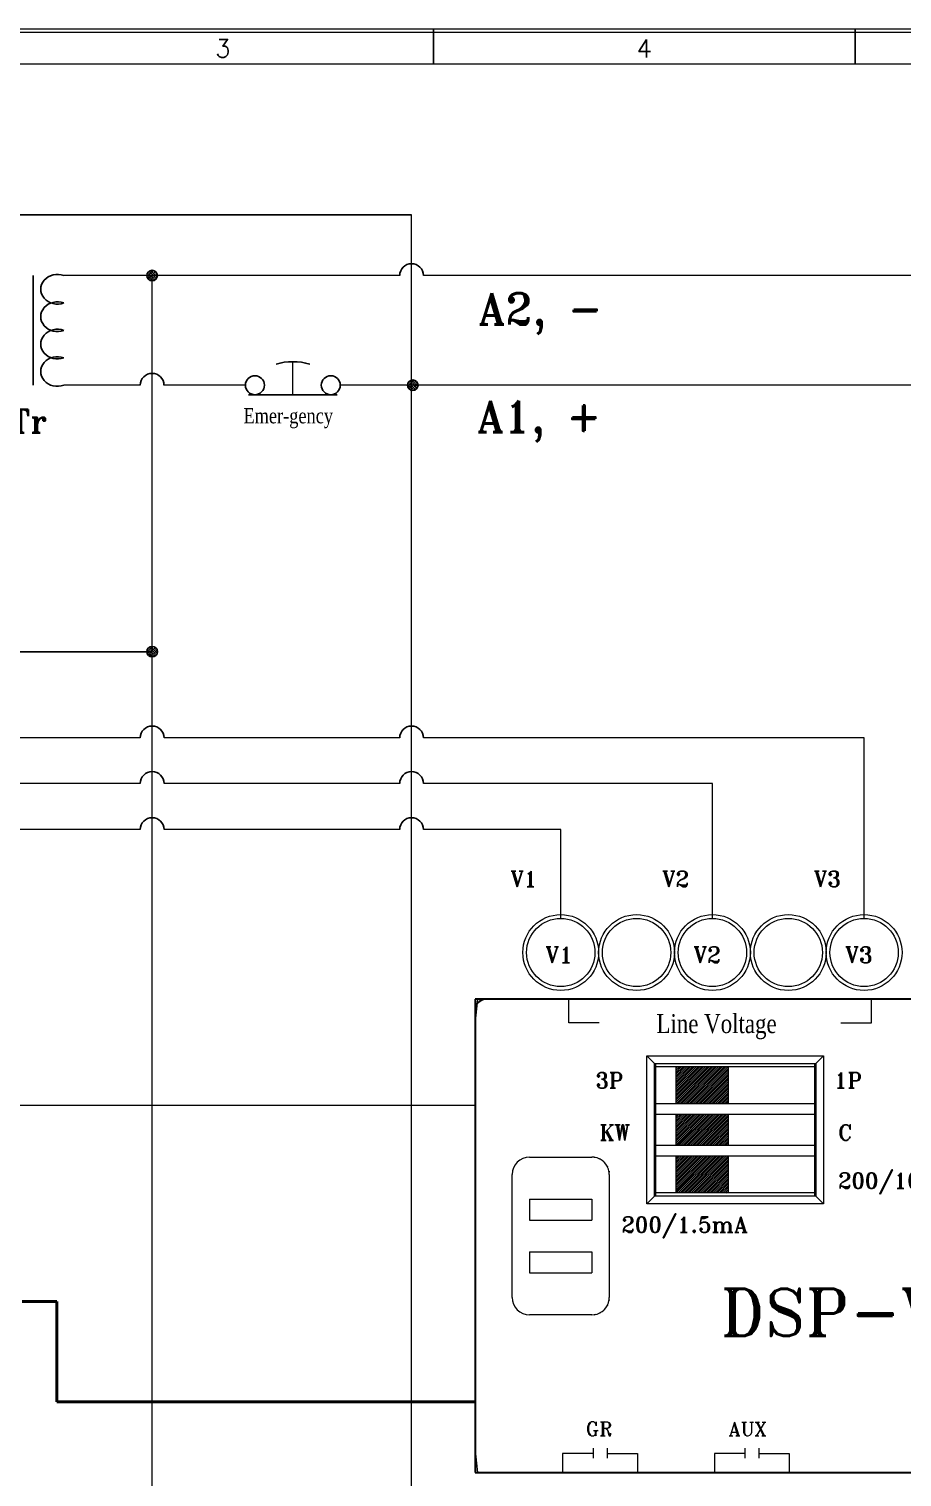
# Model space of a CAD drawing. Header units: millimetres. Extents: x 54 to 1685, y 68 to 1015.
# Drawn here: x 155.4 to 238.3, y 220.2 to 357.7 of the extents above; entities that cross this region are included whole.
import ezdxf
from ezdxf.enums import TextEntityAlignment as Align

# ---------------------------------------------------------------- set-up
doc = ezdxf.new("R2010")
doc.units = ezdxf.units.MM
for name, color, linetype in [('20', 2, 'Continuous'), ('30', 3, 'Continuous'), ('70', 7, 'Continuous')]:
    doc.layers.add(name, color=color, linetype=linetype)
doc.styles.add('SIMPLEX', font='SIMPLEX.shx', dxfattribs={"bigfont": 'HBRDS.shx'})
doc.styles.add('SS', font='batang.ttc', dxfattribs={"width": 0.8})
doc.styles.add('STYLE2', font='romant.shx')

msp = doc.modelspace()

# ---------------------------------------------------------------- hatches: boundary and pattern name
at = {"layer": '70'}
h = msp.add_hatch(dxfattribs=at)
h.set_pattern_fill('ANSI33', color=256, style=0)
h.set_pattern_definition([(45, (972.90009, 61.81868), (-0.176776695, 0.176776695), []), (45, (973.07686, 61.81868), (-0.176776695, 0.176776695), [0.125, -0.0625])])
h.paths.add_polyline_path([(167.092, 334.782, 0.4142136), (166.592, 334.282, 0.4142136), (167.092, 333.782)])
h.paths.add_polyline_path([(167.092, 334.782), (167.092, 334.282), (167.592, 334.282, 0.4142136)])
h.paths.add_polyline_path([(167.592, 334.282), (167.092, 334.282), (167.092, 333.782, 0.4142136)])
h = msp.add_hatch(dxfattribs=at)
h.set_pattern_fill('ANSI33', color=256, style=0)
h.set_pattern_definition([(45, (997.6354, 51.4112), (-0.176776695, 0.176776695), []), (45, (997.8122, 51.4112), (-0.176776695, 0.176776695), [0.125, -0.0625])])
h.paths.add_polyline_path([(191.828, 324.375, 0.4142136), (191.328, 323.875, 0.4142136), (191.828, 323.375)])
h.paths.add_polyline_path([(191.828, 324.375), (191.828, 323.875), (192.328, 323.875, 0.4142136)])
h.paths.add_polyline_path([(192.328, 323.875), (191.828, 323.875), (191.828, 323.375, 0.4142136)])
h = msp.add_hatch(dxfattribs=at)
h.set_pattern_fill('ANSI33', color=256, style=0)
h.set_pattern_definition([(45, (972.90052, 26.12054), (-0.176776695, 0.176776695), []), (45, (973.0773, 26.12054), (-0.176776695, 0.176776695), [0.125, -0.0625])])
h.paths.add_polyline_path([(167.093, 299.084, 0.4142136), (166.593, 298.584, 0.4142136), (167.093, 298.084)])
h.paths.add_polyline_path([(167.093, 299.084), (167.093, 298.584), (167.593, 298.584, 0.4142136)])
h.paths.add_polyline_path([(167.593, 298.584), (167.093, 298.584), (167.093, 298.084, 0.4142136)])
at = {"layer": '70', "lineweight": 15}
h = msp.add_hatch(dxfattribs=at)
h.set_pattern_fill('ANSI31', color=256, style=0)
h.set_pattern_definition([(45, (-2936.16763, 12572.76812), (-0.0883883476, 0.0883883476), [])])
h.paths.add_polyline_path([(221.795, 259.203), (216.795, 259.203), (216.795, 255.703), (221.795, 255.703)])
h.paths.add_polyline_path([(221.795, 254.703), (216.795, 254.703), (216.795, 251.707), (221.795, 251.707)])
h.paths.add_polyline_path([(221.795, 250.707), (216.795, 250.707), (216.795, 247.207), (221.795, 247.207)])

# ---------------------------------------------------------------- linework, layer by layer
for p, q in [((121.527, 340.058), (191.717, 340.058)), ((121.527, 298.584), (167.093, 298.584))]:
    msp.add_line(p, q)
at = {"color": 7}
msp.add_line((155.79, 334.282), (155.79, 323.875), dxfattribs=at)
at = {"color": 0, "lineweight": 15}
for p, q in [((190.592, 334.282), (158.708, 334.282)), ((342.642, 334.282), (192.842, 334.282)), ((163.672, 323.875), (158.708, 323.875)), ((165.967, 323.875), (163.672, 323.875)), ((175.949, 323.875), (168.217, 323.875)), ((263.46, 323.875), (184.949, 323.875)), ((165.968, 290.404), (147.025, 290.404)), ((189.071, 290.404), (168.218, 290.404)), ((190.593, 290.404), (189.071, 290.404)), ((234.666, 290.404), (192.843, 290.404)), ((165.968, 286.073), (147.025, 286.073)), ((189.071, 286.073), (168.218, 286.073)), ((190.593, 286.073), (189.071, 286.073)), ((220.268, 286.073), (192.843, 286.073)), ((165.968, 281.698), (147.025, 281.698)), ((189.071, 281.698), (168.218, 281.698)), ((190.593, 281.698), (189.071, 281.698)), ((205.868, 281.698), (192.843, 281.698))]:
    msp.add_line(p, q, dxfattribs=at)
at = {"color": 1, "linetype": 'ByBlock'}
msp.add_line((176.249, 322.961), (184.649, 322.961), dxfattribs=at)
at = {"color": 7, "lineweight": 30}
for p, q in [((350.777, 265.587), (197.739, 265.587)), ((197.739, 265.587), (197.739, 220.667)), ((197.739, 220.667), (350.777, 220.667))]:
    msp.add_line(p, q, dxfattribs=at)
at = {"color": 7, "lineweight": 15}
for p, q in [((214.043, 246.186), (214.043, 260.223)), ((214.043, 260.223), (230.815, 260.223)), ((214.763, 259.503), (214.043, 260.223)), ((230.095, 259.503), (230.815, 260.223)), ((230.815, 260.223), (230.815, 246.186)), ((214.763, 246.907), (214.763, 259.503)), ((214.763, 259.503), (230.095, 259.503)), ((214.763, 259.203), (230.095, 259.203)), ((214.913, 246.907), (214.913, 259.503)), ((221.795, 255.703), (221.795, 259.203)), ((229.945, 259.503), (229.945, 246.907)), ((230.095, 259.503), (230.095, 246.907)), ((214.913, 255.703), (229.945, 255.703)), ((214.913, 254.703), (229.945, 254.703)), ((221.795, 251.707), (221.795, 254.703)), ((230.095, 251.707), (214.913, 251.707)), ((202.918, 250.618), (208.828, 250.618)), ((230.095, 250.707), (214.913, 250.707)), ((221.795, 247.207), (221.795, 250.707)), ((201.262, 237.293), (201.262, 248.962)), ((210.483, 248.962), (210.483, 237.293)), ((214.763, 246.907), (214.043, 246.186)), ((230.815, 246.186), (214.043, 246.186)), ((229.945, 247.207), (214.763, 247.207)), ((230.095, 246.907), (214.763, 246.907)), ((230.095, 246.907), (230.815, 246.186)), ((208.828, 235.637), (202.918, 235.637))]:
    msp.add_line(p, q, dxfattribs=at)
at = {"color": 7, "lineweight": 0}
for p, q in [((202.918, 246.618), (208.828, 246.618)), ((202.918, 244.618), (208.828, 244.618)), ((202.918, 241.618), (208.828, 241.618)), ((202.918, 239.618), (208.828, 239.618))]:
    msp.add_line(p, q, dxfattribs=at)
at = {"color": 1, "linetype": 'ByBlock'}
for centre in [(176.849, 323.875), (184.049, 323.875)]:
    msp.add_circle(centre, 0.9, dxfattribs=at)
at = {"color": 7, "lineweight": 15}
for centre, radius in [((205.873, 270.03), 3.599), ((213.071, 270.03), 3.599), ((220.27, 270.03), 3.599), ((227.468, 270.03), 3.599), ((234.666, 270.03), 3.599), ((205.873, 270.03), 3.239), ((213.071, 270.03), 3.239), ((220.269, 270.03), 3.239), ((227.468, 270.03), 3.239), ((234.666, 270.03), 3.239)]:
    msp.add_circle(centre, radius, dxfattribs=at)
at = {"color": 0}
for centre in [(191.717, 334.282), (167.092, 323.875), (167.093, 290.404), (191.718, 290.404), (167.093, 286.073), (191.718, 286.073), (167.093, 281.698), (191.718, 281.698)]:
    msp.add_arc(centre, 1.125, 0, 180, dxfattribs=at)
at = {"color": 7, "lineweight": 30}
msp.add_arc((198.739, 264.587), 1, 90, 180, dxfattribs=at)
at = {"color": 7}
for centre in [(158.1, 332.981), (158.1, 330.379), (158.1, 327.778), (158.1, 325.176)]:
    msp.add_ellipse(centre, major_axis=(1.58, 0), ratio=0.8917246, start_param=1.1760053, end_param=5.1071807, dxfattribs=at)
at = {"color": 1}
msp.add_ellipse((180.449, 323.875), major_axis=(-3.6, 0), ratio=0.6201867, start_param=4.251835, end_param=5.172943, dxfattribs=at)
at = {"color": 7, "lineweight": 15}
for points in [[(197.977, 265.587), (197.887, 264.782), (197.808, 263.976), (197.739, 263.169)], [(202.918, 250.618), (202.003, 250.618), (201.262, 249.875), (201.262, 248.962)], [(201.262, 237.293), (201.262, 236.379), (202.003, 235.637), (202.918, 235.637)], [(197.739, 223.086), (197.808, 222.279), (197.887, 221.473), (197.977, 220.667)]]:
    msp.add_open_spline(points, degree=3, dxfattribs=at)
for points, knots in [([(210.483, 248.962), (210.395, 249.734), (210.557, 248.71), (210.402, 249.474), (210.08, 250.182), (210.55, 249.258), (210.167, 249.935), (209.642, 250.508), (210.374, 249.776), (209.801, 250.301), (209.124, 250.684), (210.047, 250.214), (209.34, 250.537), (208.577, 250.691), (209.6, 250.529), (208.828, 250.618)], [0, 0, 0, 0, 1, 1, 1, 2, 2, 2, 3, 3, 3, 4, 4, 4, 5, 5, 5, 5]), ([(208.828, 235.637), (209.6, 235.726), (208.577, 235.564), (209.34, 235.718), (210.047, 236.04), (209.124, 235.572), (209.801, 235.954), (210.374, 236.478), (209.642, 235.747), (210.167, 236.319), (210.55, 236.997), (210.08, 236.074), (210.402, 236.781), (210.557, 237.544), (210.395, 236.52), (210.483, 237.293)], [0, 0, 0, 0, 1, 1, 1, 2, 2, 2, 3, 3, 3, 4, 4, 4, 5, 5, 5, 5]), ([(197.748, 224.772), (197.748, 224.766), (197.744, 224.763), (197.739, 224.763), (197.733, 224.763), (197.729, 224.766), (197.729, 224.772), (197.729, 224.776), (197.733, 224.781), (197.739, 224.781), (197.744, 224.781), (197.748, 224.776), (197.748, 224.772)], [0, 0, 0, 0, 1, 1, 1, 2, 2, 2, 3, 3, 3, 4, 4, 4, 4])]:
    msp.add_open_spline(points, degree=3, knots=knots, dxfattribs=at)
at = {"layer": '20', "color": 0, "lineweight": 13}
msp.add_lwpolyline([(67.108, 115.689), (67.108, 354.389), (440.508, 354.389), (440.508, 115.689)], dxfattribs=at)
at = {"layer": '30', "color": 0}
for p, q in [((193.808, 354.389), (193.808, 357.689)), ((233.808, 354.389), (233.808, 357.689))]:
    msp.add_line(p, q, dxfattribs=at)
at = {"layer": '70', "lineweight": 15}
for p, q in [((191.719, 202.44), (191.717, 340.058)), ((167.095, 130.733), (167.092, 334.282)), ((234.666, 273.27), (234.666, 290.404)), ((220.268, 273.27), (220.268, 286.073)), ((205.868, 273.269), (205.868, 281.698)), ((206.65, 263.354), (206.65, 265.587)), ((235.352, 263.354), (235.352, 265.587)), ((209.53, 263.354), (206.65, 263.354)), ((232.472, 263.354), (235.352, 263.354)), ((208.935, 222.999), (208.935, 222.022)), ((210.283, 222.999), (210.283, 222.022)), ((223.337, 222.999), (223.337, 222.022)), ((224.685, 222.999), (224.685, 222.022)), ((206.055, 222.495), (206.055, 220.667)), ((208.935, 222.495), (206.055, 222.495)), ((210.283, 222.495), (213.163, 222.495)), ((213.163, 222.495), (213.163, 220.667)), ((223.337, 222.495), (220.457, 222.495)), ((220.457, 222.495), (220.457, 220.667)), ((224.685, 222.495), (227.565, 222.495)), ((227.565, 222.495), (227.565, 220.667))]:
    msp.add_line(p, q, dxfattribs=at)
at = {"layer": '70', "color": 1, "lineweight": 15}
msp.add_line((180.449, 322.961), (180.449, 326.107), dxfattribs=at)
at = {"layer": '70', "lineweight": 13}
for p, q in [((216.795, 259.203), (216.795, 255.703)), ((216.795, 254.703), (216.795, 251.707)), ((216.795, 250.707), (216.795, 247.207)), ((202.918, 246.618), (202.918, 244.618)), ((208.828, 246.618), (208.828, 244.618)), ((202.918, 241.618), (202.918, 239.618)), ((208.828, 241.618), (208.828, 239.618))]:
    msp.add_line(p, q, dxfattribs=at)
at = {"layer": '70', "lineweight": 18}
for p, q in [((96.291, 255.529), (189.071, 255.529)), ((189.071, 255.529), (197.739, 255.529))]:
    msp.add_line(p, q, dxfattribs=at)
at = {"layer": '70', "linetype": 'ByBlock', "lineweight": 50}
for p, q in [((154.747, 236.921), (158.062, 236.921)), ((158.062, 236.921), (158.062, 227.396)), ((158.062, 227.396), (197.739, 227.396))]:
    msp.add_line(p, q, dxfattribs=at)
at = {"layer": '70', "color": 0, "lineweight": 13}
for points in [[(443.808, 87.689), (63.808, 87.689), (63.808, 357.689), (443.808, 357.689)], [(443.508, 87.989), (64.108, 87.989), (64.108, 357.389), (443.508, 357.389)]]:
    msp.add_lwpolyline(points, close=True, dxfattribs=at)
at = {"layer": '70'}
for centre in [(167.092, 334.282), (191.828, 323.875), (167.093, 298.584)]:
    msp.add_circle(centre, 0.5, dxfattribs=at)

# ---------------------------------------------------------------- texts
at = {"color": 3, "style": 'STYLE2'}
for s, height, p in [('A2, -', 2.9731, (198.065, 329.629)), ('A1, +', 2.9731, (197.934, 319.407)), ('V1', 1.4866, (201.105, 276.279)), ('V2', 1.4866, (215.502, 276.279)), ('V3', 1.4866, (229.899, 276.279))]:
    msp.add_text(s, height=height, dxfattribs=at).set_placement(p)
at = {"color": 1, "style": 'SS', "width": 0.8}
msp.add_text('Emer-gency', height=1.44, dxfattribs=at).set_placement((175.758, 320.258))
at = {"color": 0, "style": 'STYLE2'}
for s, height, p in [('Tr ', 2.2299, (153.598, 319.34)), ('V1', 1.5253, (204.417, 269.046)), ('V2', 1.5253, (218.464, 269.046)), ('V3', 1.5253, (232.864, 269.046)), ('3P', 1.4866, (209.165, 257.145)), ('1P', 1.4866, (231.816, 257.145)), ('KW', 1.4866, (209.546, 252.201)), ('C ', 1.4866, (232.196, 252.201)), ('200/100mV', 1.4866, (232.196, 247.637)), ('200/1.5mA', 1.4866, (211.639, 243.454)), ('DSP-VIP-P', 4.4813, (221.032, 233.634)), ('GR', 1.3032, (208.241, 224.167)), ('AUX', 1.3032, (221.818, 224.145))]:
    msp.add_text(s, height=height, dxfattribs=at).set_placement(p)
at = {"color": 0, "style": 'SS', "width": 0.8}
msp.add_text('Line Voltage', height=1.8, dxfattribs=at).set_placement((214.955, 262.384))
at = {"layer": '30', "color": 0, "style": 'SIMPLEX'}
for s, p in [('3', (173.808, 355.843)), ('4', (213.808, 355.843))]:
    msp.add_text(s, height=1.7, dxfattribs=at).set_placement(p, align=Align.MIDDLE)

doc.saveas('drawing.dxf')
